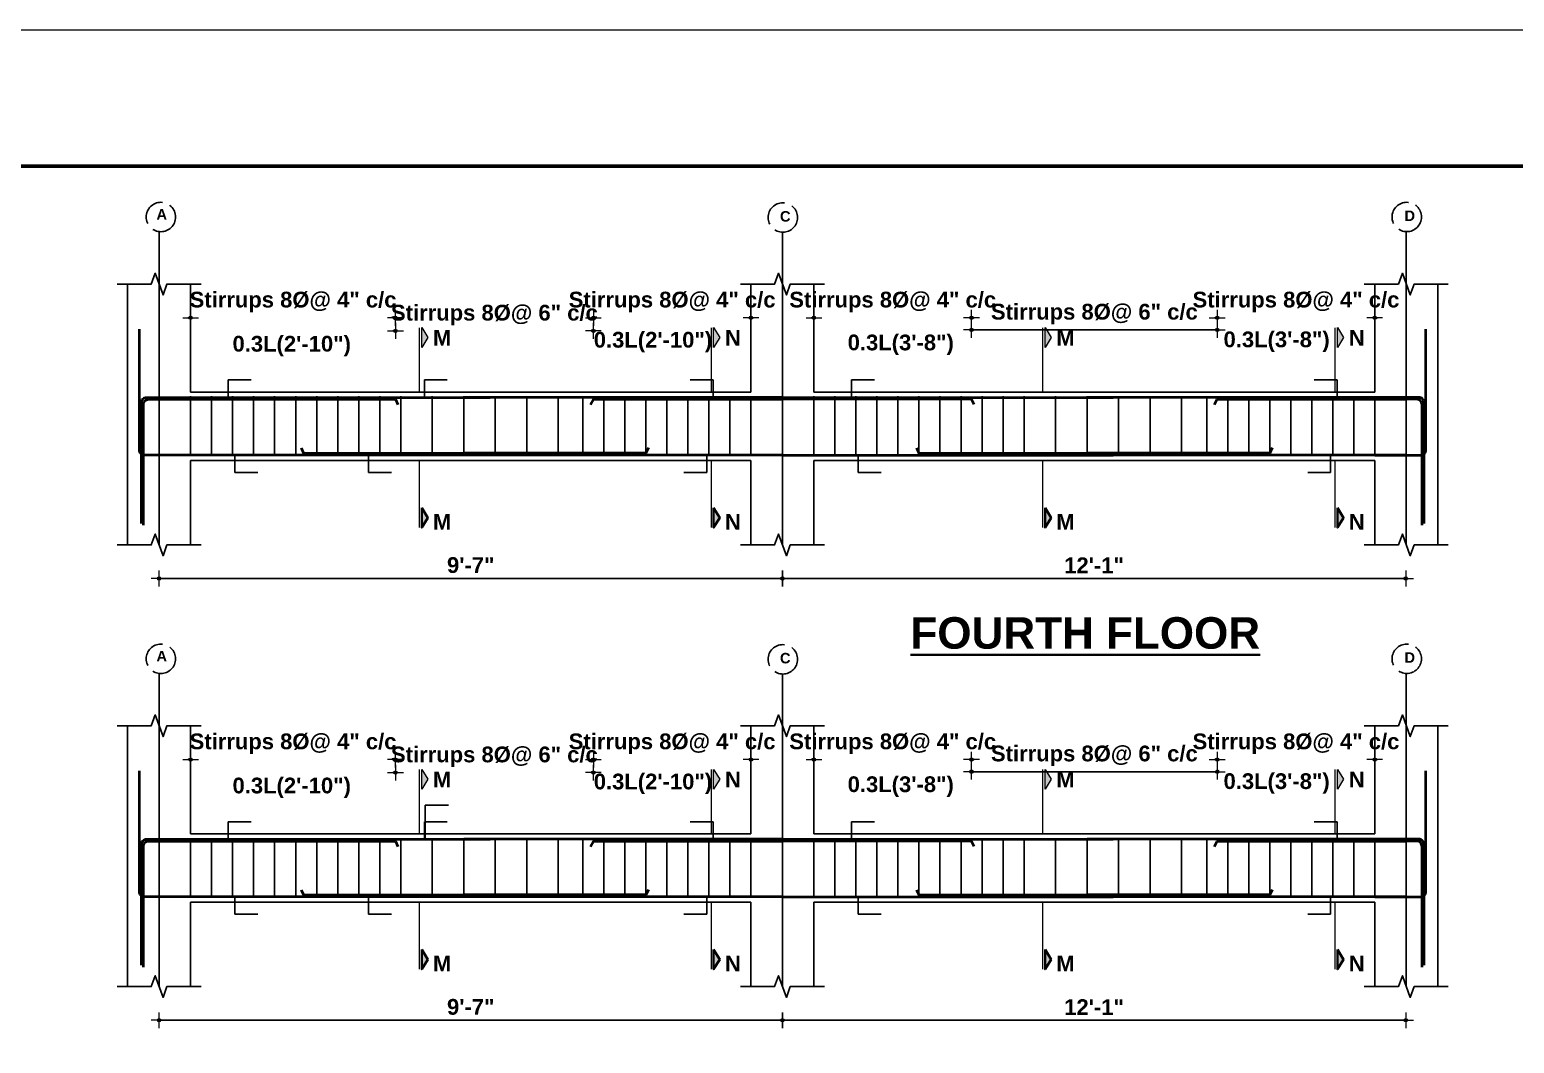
# Model space of a CAD drawing. Header units: inches. Extents: x -12073856 to 12321241, y -1226296 to 1319224.
# Drawn here: x 125067 to 125632, y 46108 to 46494 of the extents above; entities that cross this region are included whole.
import ezdxf
from ezdxf.enums import TextEntityAlignment as Align

# ---------------------------------------------------------------- set-up
doc = ezdxf.new("R2010")
doc.units = ezdxf.units.IN
doc.header["$MEASUREMENT"] = 0
doc.header["$PDMODE"] = 35
doc.linetypes.add('ACAD_ISO02W100', pattern=[15, 12, -3])
for name, color, linetype, lineweight in [('BAR', 5, 'Continuous', 40), ('BORDER', 7, 'Continuous', 60), ('Dimension', 130, 'Continuous', 9), ('Hatch', 9, 'Continuous', 9), ('HATCH1', 4, 'ACAD_ISO02W100', 13), ('TEXT', 255, 'Continuous', 35), ('Window', 3, 'Continuous', 0)]:
    doc.layers.add(name, color=color, linetype=linetype, lineweight=lineweight)
doc.layers.add('STIRRUP', color=10, linetype='Continuous')
doc.styles.add('1.8 str', font='times.ttf', dxfattribs={"width": 0.8, "height": 6})
doc.styles.add('STYLE1', font='arialbd.ttf')
doc.dimstyles.new('1.4', dxfattribs={"dimscale": 0, "dimtxt": 6, "dimasz": 0.5, "dimexe": 2, "dimexo": 9, "dimgap": 2, "dimtad": 1, "dimdec": 0, "dimlfac": 0.5, "dimzin": 3, "dimdsep": 46, "dimlunit": 4, "dimtxsty": '1.8 str', "dimblk": 'DIM', "dimcen": 3, "dimdle": 3, "dimse1": 1, "dimse2": 1, "dimclrd": 256, "dimclre": 256, "dimclrt": 7, "dimadec": 1, "dimazin": 2, "dimtfac": 1, "dimtdec": 0, "dimtix": 1, "dimtofl": 0, "dimtmove": 2, "dimatfit": 3, "dimldrblk": 'ARROW', "dimfxl": 2, "dimfrac": 2, "dimtolj": 2, "dimtzin": 0, "dimarcsym": 0})

# ---------------------------------------------------------------- blocks, each defined once
blk = doc.blocks.new('DIM')
at = {"layer": 'Dimension'}
h = blk.add_hatch(color=256, dxfattribs=at)
h.paths.add_polyline_path([(0, 1.3), (0, 0), (1.3, 0, 0.414214)])
h.paths.add_polyline_path([(1.3, 0), (0, 0), (0, -1.3, 0.414214)])
h.paths.add_polyline_path([(0, 0), (-1.3, 0, 0.414214), (0, -1.3)])
h.paths.add_polyline_path([(0, 1.3, 0.414214), (-1.3, 0), (0, 0)])
for p, q in [((-6, 0), (6, 0)), ((0, 6), (0, -6))]:
    blk.add_line(p, q, dxfattribs=at)
blk.add_circle((0, 0), 1.28, dxfattribs=at)
blk = doc.blocks.new('*D980')
at = {"layer": 'Defpoints', "color": 0, "ltscale": 10, "transparency": 16777216}
for p in [(125206.01, 46215.7), (125128.01, 46203.72), (125206.01, 46199.16)]:
    blk.add_point(p, dxfattribs=at)
at = {"layer": 'Dimension', "lineweight": -2, "ltscale": 10, "transparency": 16777216}
for p, q in [((125127.51, 46215.7), (125127.01, 46215.7)), ((125206.51, 46215.7), (125207.01, 46215.7))]:
    blk.add_line(p, q, dxfattribs=at)
at = {"layer": 'Dimension', "lineweight": -2, "ltscale": 10, "transparency": 16777216, "xscale": 0.5, "yscale": 0.5, "zscale": 0.5}
blk.add_blockref('DIM', (125128.01, 46215.7), dxfattribs=at)
at = {"layer": 'Dimension', "lineweight": -2, "ltscale": 10, "transparency": 16777216, "xscale": 0.5, "yscale": 0.5, "zscale": 0.5, "rotation": 180}
blk.add_blockref('DIM', (125206.01, 46215.7), dxfattribs=at)
at = {"layer": 'Dimension', "color": 7, "ltscale": 10, "transparency": 16777216, "insert": (125167.01, 46221.73), "char_height": 6, "attachment_point": 5, "style": 'STYLE1'}
blk.add_mtext('\\A2;Stirrups 8%%C@ 4" c/c', dxfattribs=at)
blk = doc.blocks.new('ARROW')
at = {"layer": 'Hatch'}
h = blk.add_hatch(color=256, dxfattribs=at)
h.dxf.hatch_style = 1
h.paths.add_polyline_path([(12191115.8, -1270860.1), (12191485.4, -1270660.1), (12191115.8, -1270660.1)])
for p, q in [((12191115.8, -1270860.1), (12191115.8, -1270060.1)), ((12191015.8, -1270160.1), (12196382.9, -1270160.1)), ((12191485.4, -1270660.1), (12190746.1, -1270660.1)), ((12190746.1, -1270660.1), (12191115.8, -1270860.1)), ((12191485.4, -1270660.1), (12191115.8, -1270860.1))]:
    blk.add_line(p, q, dxfattribs=at)
blk = doc.blocks.new('*D981')
at = {"layer": 'Defpoints', "color": 0, "ltscale": 10, "transparency": 16777216}
for p in [(125281.36, 46210.72), (125206.01, 46194.18), (125281.36, 46179.66)]:
    blk.add_point(p, dxfattribs=at)
at = {"layer": 'Dimension', "lineweight": -2, "ltscale": 10, "transparency": 16777216}
for p, q in [((125205.51, 46210.72), (125205.01, 46210.72)), ((125281.86, 46210.72), (125282.36, 46210.72))]:
    blk.add_line(p, q, dxfattribs=at)
at = {"layer": 'Dimension', "lineweight": -2, "ltscale": 10, "transparency": 16777216, "xscale": 0.5, "yscale": 0.5, "zscale": 0.5}
blk.add_blockref('DIM', (125206.01, 46210.72), dxfattribs=at)
at = {"layer": 'Dimension', "lineweight": -2, "ltscale": 10, "transparency": 16777216, "xscale": 0.5, "yscale": 0.5, "zscale": 0.5, "rotation": 180}
blk.add_blockref('DIM', (125281.36, 46210.72), dxfattribs=at)
at = {"layer": 'Dimension', "color": 7, "ltscale": 10, "transparency": 16777216, "insert": (125243.68, 46216.75), "char_height": 6, "attachment_point": 5, "style": 'STYLE1'}
blk.add_mtext('\\A2;Stirrups 8%%C@ 6" c/c', dxfattribs=at)
blk = doc.blocks.new('*D982')
at = {"layer": 'Defpoints', "color": 0, "ltscale": 10, "transparency": 16777216}
for p in [(125341.36, 46215.7), (125341.36, 46202.16), (125281.36, 46184.64)]:
    blk.add_point(p, dxfattribs=at)
at = {"layer": 'Dimension', "lineweight": -2, "ltscale": 10, "transparency": 16777216}
for p, q in [((125280.86, 46215.7), (125280.36, 46215.7)), ((125341.86, 46215.7), (125342.36, 46215.7))]:
    blk.add_line(p, q, dxfattribs=at)
at = {"layer": 'Dimension', "lineweight": -2, "ltscale": 10, "transparency": 16777216, "xscale": 0.5, "yscale": 0.5, "zscale": 0.5}
blk.add_blockref('DIM', (125281.36, 46215.7), dxfattribs=at)
at = {"layer": 'Dimension', "lineweight": -2, "ltscale": 10, "transparency": 16777216, "xscale": 0.5, "yscale": 0.5, "zscale": 0.5, "rotation": 180}
blk.add_blockref('DIM', (125341.36, 46215.7), dxfattribs=at)
at = {"layer": 'Dimension', "color": 7, "ltscale": 10, "transparency": 16777216, "insert": (125311.36, 46221.73), "char_height": 6, "attachment_point": 5, "style": 'STYLE1'}
blk.add_mtext('\\A2;Stirrups 8%%C@ 4" c/c', dxfattribs=at)
blk = doc.blocks.new('*D983')
at = {"layer": 'Defpoints', "color": 0, "ltscale": 10, "transparency": 16777216}
for p in [(125365.36, 46215.7), (125365.36, 46202.16), (125425.36, 46184.64)]:
    blk.add_point(p, dxfattribs=at)
at = {"layer": 'Dimension', "lineweight": -2, "ltscale": 10, "transparency": 16777216}
for p, q in [((125364.86, 46215.7), (125364.36, 46215.7)), ((125425.86, 46215.7), (125426.36, 46215.7))]:
    blk.add_line(p, q, dxfattribs=at)
at = {"layer": 'Dimension', "lineweight": -2, "ltscale": 10, "transparency": 16777216, "xscale": 0.5, "yscale": 0.5, "zscale": 0.5}
blk.add_blockref('DIM', (125365.36, 46215.7), dxfattribs=at)
at = {"layer": 'Dimension', "lineweight": -2, "ltscale": 10, "transparency": 16777216, "xscale": 0.5, "yscale": 0.5, "zscale": 0.5, "rotation": 180}
blk.add_blockref('DIM', (125425.36, 46215.7), dxfattribs=at)
at = {"layer": 'Dimension', "color": 7, "ltscale": 10, "transparency": 16777216, "insert": (125395.36, 46221.73), "char_height": 6, "attachment_point": 5, "style": 'STYLE1'}
blk.add_mtext('\\A2;Stirrups 8%%C@ 4" c/c', dxfattribs=at)
blk = doc.blocks.new('*D984')
at = {"layer": 'Defpoints', "color": 0, "ltscale": 10, "transparency": 16777216}
for p in [(125578.92, 46215.7), (125578.92, 46202.16), (125518.92, 46184.64)]:
    blk.add_point(p, dxfattribs=at)
at = {"layer": 'Dimension', "lineweight": -2, "ltscale": 10, "transparency": 16777216}
for p, q in [((125518.42, 46215.7), (125517.92, 46215.7)), ((125579.42, 46215.7), (125579.92, 46215.7))]:
    blk.add_line(p, q, dxfattribs=at)
at = {"layer": 'Dimension', "lineweight": -2, "ltscale": 10, "transparency": 16777216, "xscale": 0.5, "yscale": 0.5, "zscale": 0.5}
blk.add_blockref('DIM', (125518.92, 46215.7), dxfattribs=at)
at = {"layer": 'Dimension', "lineweight": -2, "ltscale": 10, "transparency": 16777216, "xscale": 0.5, "yscale": 0.5, "zscale": 0.5, "rotation": 180}
blk.add_blockref('DIM', (125578.92, 46215.7), dxfattribs=at)
at = {"layer": 'Dimension', "color": 7, "ltscale": 10, "transparency": 16777216, "insert": (125548.92, 46221.73), "char_height": 6, "attachment_point": 5, "style": 'STYLE1'}
blk.add_mtext('\\A2;Stirrups 8%%C@ 4" c/c', dxfattribs=at)
blk = doc.blocks.new('*D985')
at = {"layer": 'Defpoints', "color": 0, "ltscale": 10, "transparency": 16777216}
for p in [(125518.92, 46211.09), (125425.36, 46179.66), (125518.92, 46179.66)]:
    blk.add_point(p, dxfattribs=at)
at = {"layer": 'Dimension', "lineweight": -2, "ltscale": 10, "transparency": 16777216}
blk.add_line((125425.86, 46211.09), (125518.42, 46211.09), dxfattribs=at)
at = {"layer": 'Dimension', "lineweight": -2, "ltscale": 10, "transparency": 16777216, "xscale": 0.5, "yscale": 0.5, "zscale": 0.5, "rotation": 180}
blk.add_blockref('DIM', (125425.36, 46211.09), dxfattribs=at)
at = {"layer": 'Dimension', "lineweight": -2, "ltscale": 10, "transparency": 16777216, "xscale": 0.5, "yscale": 0.5, "zscale": 0.5}
blk.add_blockref('DIM', (125518.92, 46211.09), dxfattribs=at)
at = {"layer": 'Dimension', "color": 7, "ltscale": 10, "transparency": 16777216, "insert": (125472.14, 46217.12), "char_height": 6, "attachment_point": 5, "style": 'STYLE1'}
blk.add_mtext('\\A2;Stirrups 8%%C@ 6" c/c', dxfattribs=at)
blk = doc.blocks.new('*D986')
at = {"layer": 'Defpoints', "color": 0, "ltscale": 10, "transparency": 16777216}
for p in [(125353.36, 46129.2), (125590.71, 46129.2), (125590.71, 46116.39)]:
    blk.add_point(p, dxfattribs=at)
at = {"layer": 'Dimension', "lineweight": -2, "ltscale": 10, "transparency": 16777216}
blk.add_line((125353.86, 46116.39), (125590.21, 46116.39), dxfattribs=at)
at = {"layer": 'Dimension', "lineweight": -2, "ltscale": 10, "transparency": 16777216, "xscale": 0.5, "yscale": 0.5, "zscale": 0.5, "rotation": 180}
blk.add_blockref('DIM', (125353.36, 46116.39), dxfattribs=at)
at = {"layer": 'Dimension', "lineweight": -2, "ltscale": 10, "transparency": 16777216, "xscale": 0.5, "yscale": 0.5, "zscale": 0.5}
blk.add_blockref('DIM', (125590.71, 46116.39), dxfattribs=at)
at = {"layer": 'Dimension', "color": 7, "ltscale": 10, "transparency": 16777216, "insert": (125472.03, 46121.4), "char_height": 6, "attachment_point": 5, "style": 'STYLE1'}
blk.add_mtext('\\A2;12\'-1"', dxfattribs=at)
blk = doc.blocks.new('*D994')
at = {"layer": 'Defpoints', "color": 0, "ltscale": 10, "transparency": 16777216}
for p in [(125116.01, 46129.2), (125353.36, 46129.2), (125353.36, 46116.39)]:
    blk.add_point(p, dxfattribs=at)
at = {"layer": 'Dimension', "lineweight": -2, "ltscale": 10, "transparency": 16777216}
blk.add_line((125116.51, 46116.39), (125352.86, 46116.39), dxfattribs=at)
at = {"layer": 'Dimension', "lineweight": -2, "ltscale": 10, "transparency": 16777216, "xscale": 0.5, "yscale": 0.5, "zscale": 0.5, "rotation": 180}
blk.add_blockref('DIM', (125116.01, 46116.39), dxfattribs=at)
at = {"layer": 'Dimension', "lineweight": -2, "ltscale": 10, "transparency": 16777216, "xscale": 0.5, "yscale": 0.5, "zscale": 0.5}
blk.add_blockref('DIM', (125353.36, 46116.39), dxfattribs=at)
at = {"layer": 'Dimension', "color": 7, "ltscale": 10, "transparency": 16777216, "insert": (125234.68, 46121.46), "char_height": 6, "attachment_point": 5, "style": 'STYLE1'}
blk.add_mtext('\\A2;9\'-7"', dxfattribs=at)
blk = doc.blocks.new('*D995')
at = {"layer": 'Defpoints', "color": 0, "ltscale": 10, "transparency": 16777216}
for p in [(125353.36, 46129.2), (125590.71, 46129.2), (125590.71, 46116.39)]:
    blk.add_point(p, dxfattribs=at)
at = {"layer": 'Dimension', "lineweight": -2, "ltscale": 10, "transparency": 16777216}
blk.add_line((125353.86, 46116.39), (125590.21, 46116.39), dxfattribs=at)
at = {"layer": 'Dimension', "lineweight": -2, "ltscale": 10, "transparency": 16777216, "xscale": 0.5, "yscale": 0.5, "zscale": 0.5, "rotation": 180}
blk.add_blockref('DIM', (125353.36, 46116.39), dxfattribs=at)
at = {"layer": 'Dimension', "lineweight": -2, "ltscale": 10, "transparency": 16777216, "xscale": 0.5, "yscale": 0.5, "zscale": 0.5}
blk.add_blockref('DIM', (125590.71, 46116.39), dxfattribs=at)
at = {"layer": 'Dimension', "color": 7, "ltscale": 10, "transparency": 16777216, "insert": (125472.03, 46121.4), "char_height": 6, "attachment_point": 5, "style": 'STYLE1'}
blk.add_mtext('\\A2;12\'-1"', dxfattribs=at)
blk = doc.blocks.new('*D1005')
at = {"layer": 'Defpoints', "color": 0, "ltscale": 10, "transparency": 16777216}
for p in [(125206.01, 46383.99), (125128.01, 46372.02), (125206.01, 46367.45)]:
    blk.add_point(p, dxfattribs=at)
at = {"layer": 'Dimension', "lineweight": -2, "ltscale": 10, "transparency": 16777216}
for p, q in [((125127.51, 46383.99), (125127.01, 46383.99)), ((125206.51, 46383.99), (125207.01, 46383.99))]:
    blk.add_line(p, q, dxfattribs=at)
at = {"layer": 'Dimension', "lineweight": -2, "ltscale": 10, "transparency": 16777216, "xscale": 0.5, "yscale": 0.5, "zscale": 0.5}
blk.add_blockref('DIM', (125128.01, 46383.99), dxfattribs=at)
at = {"layer": 'Dimension', "lineweight": -2, "ltscale": 10, "transparency": 16777216, "xscale": 0.5, "yscale": 0.5, "zscale": 0.5, "rotation": 180}
blk.add_blockref('DIM', (125206.01, 46383.99), dxfattribs=at)
at = {"layer": 'Dimension', "color": 7, "ltscale": 10, "transparency": 16777216, "insert": (125167.01, 46390.02), "char_height": 6, "attachment_point": 5, "style": 'STYLE1'}
blk.add_mtext('\\A2;Stirrups 8%%C@ 4" c/c', dxfattribs=at)
blk = doc.blocks.new('*D1006')
at = {"layer": 'Defpoints', "color": 0, "ltscale": 10, "transparency": 16777216}
for p in [(125281.36, 46379.01), (125206.01, 46362.47), (125281.36, 46347.96)]:
    blk.add_point(p, dxfattribs=at)
at = {"layer": 'Dimension', "lineweight": -2, "ltscale": 10, "transparency": 16777216}
for p, q in [((125205.51, 46379.01), (125205.01, 46379.01)), ((125281.86, 46379.01), (125282.36, 46379.01))]:
    blk.add_line(p, q, dxfattribs=at)
at = {"layer": 'Dimension', "lineweight": -2, "ltscale": 10, "transparency": 16777216, "xscale": 0.5, "yscale": 0.5, "zscale": 0.5}
blk.add_blockref('DIM', (125206.01, 46379.01), dxfattribs=at)
at = {"layer": 'Dimension', "lineweight": -2, "ltscale": 10, "transparency": 16777216, "xscale": 0.5, "yscale": 0.5, "zscale": 0.5, "rotation": 180}
blk.add_blockref('DIM', (125281.36, 46379.01), dxfattribs=at)
at = {"layer": 'Dimension', "color": 7, "ltscale": 10, "transparency": 16777216, "insert": (125243.68, 46385.04), "char_height": 6, "attachment_point": 5, "style": 'STYLE1'}
blk.add_mtext('\\A2;Stirrups 8%%C@ 6" c/c', dxfattribs=at)
blk = doc.blocks.new('*D1007')
at = {"layer": 'Defpoints', "color": 0, "ltscale": 10, "transparency": 16777216}
for p in [(125341.36, 46383.99), (125341.36, 46370.45), (125281.36, 46352.94)]:
    blk.add_point(p, dxfattribs=at)
at = {"layer": 'Dimension', "lineweight": -2, "ltscale": 10, "transparency": 16777216}
for p, q in [((125280.86, 46383.99), (125280.36, 46383.99)), ((125341.86, 46383.99), (125342.36, 46383.99))]:
    blk.add_line(p, q, dxfattribs=at)
at = {"layer": 'Dimension', "lineweight": -2, "ltscale": 10, "transparency": 16777216, "xscale": 0.5, "yscale": 0.5, "zscale": 0.5}
blk.add_blockref('DIM', (125281.36, 46383.99), dxfattribs=at)
at = {"layer": 'Dimension', "lineweight": -2, "ltscale": 10, "transparency": 16777216, "xscale": 0.5, "yscale": 0.5, "zscale": 0.5, "rotation": 180}
blk.add_blockref('DIM', (125341.36, 46383.99), dxfattribs=at)
at = {"layer": 'Dimension', "color": 7, "ltscale": 10, "transparency": 16777216, "insert": (125311.36, 46390.02), "char_height": 6, "attachment_point": 5, "style": 'STYLE1'}
blk.add_mtext('\\A2;Stirrups 8%%C@ 4" c/c', dxfattribs=at)
blk = doc.blocks.new('*D1008')
at = {"layer": 'Defpoints', "color": 0, "ltscale": 10, "transparency": 16777216}
for p in [(125365.36, 46383.99), (125365.36, 46370.45), (125425.36, 46352.94)]:
    blk.add_point(p, dxfattribs=at)
at = {"layer": 'Dimension', "lineweight": -2, "ltscale": 10, "transparency": 16777216}
for p, q in [((125364.86, 46383.99), (125364.36, 46383.99)), ((125425.86, 46383.99), (125426.36, 46383.99))]:
    blk.add_line(p, q, dxfattribs=at)
at = {"layer": 'Dimension', "lineweight": -2, "ltscale": 10, "transparency": 16777216, "xscale": 0.5, "yscale": 0.5, "zscale": 0.5}
blk.add_blockref('DIM', (125365.36, 46383.99), dxfattribs=at)
at = {"layer": 'Dimension', "lineweight": -2, "ltscale": 10, "transparency": 16777216, "xscale": 0.5, "yscale": 0.5, "zscale": 0.5, "rotation": 180}
blk.add_blockref('DIM', (125425.36, 46383.99), dxfattribs=at)
at = {"layer": 'Dimension', "color": 7, "ltscale": 10, "transparency": 16777216, "insert": (125395.36, 46390.02), "char_height": 6, "attachment_point": 5, "style": 'STYLE1'}
blk.add_mtext('\\A2;Stirrups 8%%C@ 4" c/c', dxfattribs=at)
blk = doc.blocks.new('*D1009')
at = {"layer": 'Defpoints', "color": 0, "ltscale": 10, "transparency": 16777216}
for p in [(125578.92, 46383.99), (125578.92, 46370.45), (125518.92, 46352.94)]:
    blk.add_point(p, dxfattribs=at)
at = {"layer": 'Dimension', "lineweight": -2, "ltscale": 10, "transparency": 16777216}
for p, q in [((125518.42, 46383.99), (125517.92, 46383.99)), ((125579.42, 46383.99), (125579.92, 46383.99))]:
    blk.add_line(p, q, dxfattribs=at)
at = {"layer": 'Dimension', "lineweight": -2, "ltscale": 10, "transparency": 16777216, "xscale": 0.5, "yscale": 0.5, "zscale": 0.5}
blk.add_blockref('DIM', (125518.92, 46383.99), dxfattribs=at)
at = {"layer": 'Dimension', "lineweight": -2, "ltscale": 10, "transparency": 16777216, "xscale": 0.5, "yscale": 0.5, "zscale": 0.5, "rotation": 180}
blk.add_blockref('DIM', (125578.92, 46383.99), dxfattribs=at)
at = {"layer": 'Dimension', "color": 7, "ltscale": 10, "transparency": 16777216, "insert": (125548.92, 46390.02), "char_height": 6, "attachment_point": 5, "style": 'STYLE1'}
blk.add_mtext('\\A2;Stirrups 8%%C@ 4" c/c', dxfattribs=at)
blk = doc.blocks.new('*D1010')
at = {"layer": 'Defpoints', "color": 0, "ltscale": 10, "transparency": 16777216}
for p in [(125518.92, 46379.38), (125425.36, 46347.96), (125518.92, 46347.96)]:
    blk.add_point(p, dxfattribs=at)
at = {"layer": 'Dimension', "lineweight": -2, "ltscale": 10, "transparency": 16777216}
blk.add_line((125425.86, 46379.38), (125518.42, 46379.38), dxfattribs=at)
at = {"layer": 'Dimension', "lineweight": -2, "ltscale": 10, "transparency": 16777216, "xscale": 0.5, "yscale": 0.5, "zscale": 0.5, "rotation": 180}
blk.add_blockref('DIM', (125425.36, 46379.38), dxfattribs=at)
at = {"layer": 'Dimension', "lineweight": -2, "ltscale": 10, "transparency": 16777216, "xscale": 0.5, "yscale": 0.5, "zscale": 0.5}
blk.add_blockref('DIM', (125518.92, 46379.38), dxfattribs=at)
at = {"layer": 'Dimension', "color": 7, "ltscale": 10, "transparency": 16777216, "insert": (125472.14, 46385.41), "char_height": 6, "attachment_point": 5, "style": 'STYLE1'}
blk.add_mtext('\\A2;Stirrups 8%%C@ 6" c/c', dxfattribs=at)
blk = doc.blocks.new('*D1011')
at = {"layer": 'Defpoints', "color": 0, "ltscale": 10, "transparency": 16777216}
for p in [(125353.36, 46297.5), (125590.71, 46297.5), (125590.71, 46284.68)]:
    blk.add_point(p, dxfattribs=at)
at = {"layer": 'Dimension', "lineweight": -2, "ltscale": 10, "transparency": 16777216}
blk.add_line((125353.86, 46284.68), (125590.21, 46284.68), dxfattribs=at)
at = {"layer": 'Dimension', "lineweight": -2, "ltscale": 10, "transparency": 16777216, "xscale": 0.5, "yscale": 0.5, "zscale": 0.5, "rotation": 180}
blk.add_blockref('DIM', (125353.36, 46284.68), dxfattribs=at)
at = {"layer": 'Dimension', "lineweight": -2, "ltscale": 10, "transparency": 16777216, "xscale": 0.5, "yscale": 0.5, "zscale": 0.5}
blk.add_blockref('DIM', (125590.71, 46284.68), dxfattribs=at)
at = {"layer": 'Dimension', "color": 7, "ltscale": 10, "transparency": 16777216, "insert": (125472.03, 46289.7), "char_height": 6, "attachment_point": 5, "style": 'STYLE1'}
blk.add_mtext('\\A2;12\'-1"', dxfattribs=at)
blk = doc.blocks.new('*D1019')
at = {"layer": 'Defpoints', "color": 0, "ltscale": 10, "transparency": 16777216}
for p in [(125116.01, 46297.5), (125353.36, 46297.5), (125353.36, 46284.68)]:
    blk.add_point(p, dxfattribs=at)
at = {"layer": 'Dimension', "lineweight": -2, "ltscale": 10, "transparency": 16777216}
blk.add_line((125116.51, 46284.68), (125352.86, 46284.68), dxfattribs=at)
at = {"layer": 'Dimension', "lineweight": -2, "ltscale": 10, "transparency": 16777216, "xscale": 0.5, "yscale": 0.5, "zscale": 0.5, "rotation": 180}
blk.add_blockref('DIM', (125116.01, 46284.68), dxfattribs=at)
at = {"layer": 'Dimension', "lineweight": -2, "ltscale": 10, "transparency": 16777216, "xscale": 0.5, "yscale": 0.5, "zscale": 0.5}
blk.add_blockref('DIM', (125353.36, 46284.68), dxfattribs=at)
at = {"layer": 'Dimension', "color": 7, "ltscale": 10, "transparency": 16777216, "insert": (125234.68, 46289.75), "char_height": 6, "attachment_point": 5, "style": 'STYLE1'}
blk.add_mtext('\\A2;9\'-7"', dxfattribs=at)
blk = doc.blocks.new('*D1020')
at = {"layer": 'Defpoints', "color": 0, "ltscale": 10, "transparency": 16777216}
for p in [(125353.36, 46297.5), (125590.71, 46297.5), (125590.71, 46284.68)]:
    blk.add_point(p, dxfattribs=at)
at = {"layer": 'Dimension', "lineweight": -2, "ltscale": 10, "transparency": 16777216}
blk.add_line((125353.86, 46284.68), (125590.21, 46284.68), dxfattribs=at)
at = {"layer": 'Dimension', "lineweight": -2, "ltscale": 10, "transparency": 16777216, "xscale": 0.5, "yscale": 0.5, "zscale": 0.5, "rotation": 180}
blk.add_blockref('DIM', (125353.36, 46284.68), dxfattribs=at)
at = {"layer": 'Dimension', "lineweight": -2, "ltscale": 10, "transparency": 16777216, "xscale": 0.5, "yscale": 0.5, "zscale": 0.5}
blk.add_blockref('DIM', (125590.71, 46284.68), dxfattribs=at)
at = {"layer": 'Dimension', "color": 7, "ltscale": 10, "transparency": 16777216, "insert": (125472.03, 46289.7), "char_height": 6, "attachment_point": 5, "style": 'STYLE1'}
blk.add_mtext('\\A2;12\'-1"', dxfattribs=at)

msp = doc.modelspace()

# ---------------------------------------------------------------- hatches: boundary and pattern name
at = {"layer": 'TEXT', "ltscale": 10}
for points in [[(125215.99, 46380.23), (125215.99, 46372.73), (125218.3, 46376.48)], [(125327.16, 46380.23), (125327.16, 46372.73), (125329.47, 46376.48)], [(125453.35, 46380.23), (125453.35, 46372.73), (125455.66, 46376.48)], [(125564.72, 46380.23), (125564.72, 46372.73), (125567.03, 46376.48)], [(125215.99, 46304.09), (125215.99, 46311.6), (125218.3, 46307.85)], [(125327.16, 46304.09), (125327.16, 46311.6), (125329.47, 46307.85)], [(125453.35, 46304.09), (125453.35, 46311.6), (125455.66, 46307.85)], [(125564.72, 46304.09), (125564.72, 46311.6), (125567.03, 46307.85)], [(125215.99, 46211.94), (125215.99, 46204.44), (125218.3, 46208.19)], [(125327.16, 46211.94), (125327.16, 46204.44), (125329.47, 46208.19)], [(125453.35, 46211.94), (125453.35, 46204.44), (125455.66, 46208.19)], [(125564.72, 46211.94), (125564.72, 46204.44), (125567.03, 46208.19)], [(125215.99, 46135.8), (125215.99, 46143.3), (125218.3, 46139.55)], [(125327.16, 46135.8), (125327.16, 46143.3), (125329.47, 46139.55)], [(125453.35, 46135.8), (125453.35, 46143.3), (125455.66, 46139.55)], [(125564.72, 46135.8), (125564.72, 46143.3), (125567.03, 46139.55)]]:
    msp.add_hatch(color=256, dxfattribs=at).paths.add_polyline_path(points)

# ---------------------------------------------------------------- linework, layer by layer
for p, q in [((125116.01, 46396.85), (125116.01, 46416.8)), ((125353.36, 46396.85), (125353.36, 46416.8)), ((125590.92, 46396.85), (125590.92, 46416.8)), ((125116.01, 46396.85), (125116.01, 46297.5)), ((125353.36, 46396.85), (125353.36, 46297.5)), ((125590.92, 46396.85), (125590.92, 46297.5)), ((125116.01, 46297.5), (125116.01, 46317.45)), ((125353.36, 46297.5), (125353.36, 46317.45)), ((125590.92, 46297.5), (125590.92, 46317.45)), ((125116.01, 46228.56), (125116.01, 46248.51)), ((125353.36, 46228.56), (125353.36, 46248.51)), ((125590.92, 46228.56), (125590.92, 46248.51)), ((125116.01, 46228.56), (125116.01, 46129.2)), ((125353.36, 46228.56), (125353.36, 46129.2)), ((125590.92, 46228.56), (125590.92, 46129.2)), ((125116.01, 46129.2), (125116.01, 46149.15)), ((125353.36, 46129.2), (125353.36, 46149.15)), ((125590.92, 46129.2), (125590.92, 46149.15))]:
    msp.add_line(p, q)
at = {"ltscale": 10}
for p, q in [((125104.01, 46329.69), (125104.01, 46396.85)), ((125128.01, 46355.69), (125128.01, 46396.85)), ((125341.36, 46355.69), (125341.36, 46396.85)), ((125365.36, 46355.69), (125365.36, 46396.85)), ((125578.92, 46355.69), (125578.92, 46396.85)), ((125602.92, 46352.94), (125602.92, 46396.85)), ((125128.01, 46355.69), (125242.01, 46355.69)), ((125217.04, 46355.69), (125341.36, 46355.69)), ((125479.36, 46355.69), (125365.36, 46355.69)), ((125452.49, 46355.69), (125578.92, 46355.69)), ((125602.92, 46297.5), (125602.92, 46352.94)), ((125104.01, 46297.5), (125104.01, 46329.69)), ((125128.01, 46297.5), (125128.01, 46329.69)), ((125128.01, 46329.69), (125242.01, 46329.69)), ((125215.14, 46329.69), (125341.36, 46329.69)), ((125341.36, 46297.5), (125341.36, 46329.69)), ((125479.36, 46329.69), (125365.36, 46329.69)), ((125365.36, 46297.5), (125365.36, 46329.69)), ((125452.49, 46329.69), (125578.92, 46329.69)), ((125578.92, 46297.5), (125578.92, 46329.69)), ((125104.01, 46161.39), (125104.01, 46228.56)), ((125128.01, 46187.39), (125128.01, 46228.56)), ((125341.36, 46187.39), (125341.36, 46228.56)), ((125365.36, 46187.39), (125365.36, 46228.56)), ((125578.92, 46187.39), (125578.92, 46228.56)), ((125602.92, 46184.64), (125602.92, 46228.56)), ((125128.01, 46187.39), (125242.01, 46187.39)), ((125217.34, 46187.39), (125341.36, 46187.39)), ((125479.36, 46187.39), (125365.36, 46187.39)), ((125452.49, 46187.39), (125578.92, 46187.39)), ((125602.92, 46129.2), (125602.92, 46184.64)), ((125104.01, 46129.2), (125104.01, 46161.39)), ((125128.01, 46129.2), (125128.01, 46161.39)), ((125128.01, 46161.39), (125242.01, 46161.39)), ((125215.14, 46161.39), (125341.36, 46161.39)), ((125341.36, 46129.2), (125341.36, 46161.39)), ((125479.36, 46161.39), (125365.36, 46161.39)), ((125365.36, 46129.2), (125365.36, 46161.39)), ((125452.49, 46161.39), (125578.92, 46161.39)), ((125578.92, 46129.2), (125578.92, 46161.39))]:
    msp.add_line(p, q, dxfattribs=at)
at = {"linetype": 'Continuous', "ltscale": 10}
for points in [[(125132.01, 46396.85), (125119.01, 46396.85), (125117.51, 46392.73), (125114.51, 46400.97), (125113.01, 46396.85), (125100.01, 46396.85)], [(125369.36, 46396.85), (125356.36, 46396.85), (125354.86, 46392.73), (125351.86, 46400.97), (125350.36, 46396.85), (125337.36, 46396.85)], [(125606.92, 46396.85), (125593.92, 46396.85), (125592.42, 46392.73), (125589.42, 46400.97), (125587.92, 46396.85), (125574.92, 46396.85)], [(125132.01, 46297.5), (125119.01, 46297.5), (125117.51, 46293.37), (125114.51, 46301.62), (125113.01, 46297.5), (125100.01, 46297.5)], [(125369.36, 46297.5), (125356.36, 46297.5), (125354.86, 46293.37), (125351.86, 46301.62), (125350.36, 46297.5), (125337.36, 46297.5)], [(125606.92, 46297.5), (125593.92, 46297.5), (125592.42, 46293.37), (125589.42, 46301.62), (125587.92, 46297.5), (125574.92, 46297.5)], [(125132.01, 46228.56), (125119.01, 46228.56), (125117.51, 46224.44), (125114.51, 46232.68), (125113.01, 46228.56), (125100.01, 46228.56)], [(125369.36, 46228.56), (125356.36, 46228.56), (125354.86, 46224.44), (125351.86, 46232.68), (125350.36, 46228.56), (125337.36, 46228.56)], [(125606.92, 46228.56), (125593.92, 46228.56), (125592.42, 46224.44), (125589.42, 46232.68), (125587.92, 46228.56), (125574.92, 46228.56)], [(125132.01, 46129.2), (125119.01, 46129.2), (125117.51, 46125.08), (125114.51, 46133.32), (125113.01, 46129.2), (125100.01, 46129.2)], [(125369.36, 46129.2), (125356.36, 46129.2), (125354.86, 46125.08), (125351.86, 46133.32), (125350.36, 46129.2), (125337.36, 46129.2)], [(125606.92, 46129.2), (125593.92, 46129.2), (125592.42, 46125.08), (125589.42, 46133.32), (125587.92, 46129.2), (125574.92, 46129.2)]]:
    msp.add_lwpolyline(points, dxfattribs=at)
at = {"layer": 'BAR', "ltscale": 10}
for p, q in [((125353.36, 46353.69), (125232.01, 46353.69)), ((125353.36, 46353.69), (125479.36, 46353.69)), ((125590.92, 46353.69), (125469.36, 46353.69)), ((125353.36, 46331.69), (125232.01, 46331.69)), ((125353.36, 46331.69), (125479.36, 46331.69)), ((125590.92, 46331.69), (125469.36, 46331.69)), ((125353.36, 46185.39), (125232.01, 46185.39)), ((125353.36, 46185.39), (125479.36, 46185.39)), ((125590.92, 46185.39), (125469.36, 46185.39)), ((125353.36, 46163.39), (125232.01, 46163.39)), ((125353.36, 46163.39), (125479.36, 46163.39)), ((125590.92, 46163.39), (125469.36, 46163.39))]:
    msp.add_line(p, q, dxfattribs=at)
for points in [[(125128.01, 46331.69), (125110.52, 46331.69, -0.414214), (125108.51, 46333.7), (125108.51, 46379.69)], [(125578.92, 46331.69), (125596.41, 46331.69, 0.414214), (125598.42, 46333.7), (125598.42, 46379.69)], [(125109.26, 46305.69), (125109.26, 46351.67, -0.414214), (125111.27, 46353.69), (125128.01, 46353.69)], [(125110.01, 46304.94), (125110.01, 46350.92, -0.414214), (125112.02, 46352.94), (125128.01, 46352.94)], [(125597.67, 46305.69), (125597.67, 46351.67, 0.414214), (125595.66, 46353.69), (125578.92, 46353.69)], [(125596.92, 46304.94), (125596.92, 46350.92, 0.414214), (125594.91, 46352.94), (125578.92, 46352.94)], [(125128.01, 46163.39), (125110.52, 46163.39, -0.414214), (125108.51, 46165.41), (125108.51, 46211.39)], [(125578.92, 46163.39), (125596.41, 46163.39, 0.414214), (125598.42, 46165.41), (125598.42, 46211.39)], [(125109.26, 46137.39), (125109.26, 46183.38, -0.414214), (125111.27, 46185.39), (125128.01, 46185.39)], [(125110.01, 46136.64), (125110.01, 46182.63, -0.414214), (125112.02, 46184.64), (125128.01, 46184.64)], [(125597.67, 46137.39), (125597.67, 46183.38, 0.414214), (125595.66, 46185.39), (125578.92, 46185.39)], [(125596.92, 46136.64), (125596.92, 46182.63, 0.414214), (125594.91, 46184.64), (125578.92, 46184.64)]]:
    msp.add_lwpolyline(points, format="xyb", dxfattribs=at)
for points in [[(125116.01, 46353.69), (125242.01, 46353.69)], [(125116.01, 46352.94), (125206.01, 46352.94), (125206.96, 46350.94)], [(125280.31, 46350.94), (125281.36, 46352.94), (125353.36, 46352.94)], [(125426.4, 46350.94), (125425.36, 46352.94), (125353.36, 46352.94)], [(125517.88, 46350.94), (125518.92, 46352.94), (125590.92, 46352.94)], [(125170.05, 46334.44), (125171.01, 46332.44), (125242.01, 46332.44)], [(125302.31, 46334.44), (125301.36, 46332.44), (125232.01, 46332.44)], [(125404.4, 46334.44), (125405.36, 46332.44), (125479.36, 46332.44)], [(125539.88, 46334.44), (125538.92, 46332.44), (125469.36, 46332.44)], [(125242.01, 46331.69), (125116.01, 46331.69)], [(125116.01, 46185.39), (125242.01, 46185.39)], [(125116.01, 46184.64), (125206.01, 46184.64), (125206.96, 46182.64)], [(125280.31, 46182.64), (125281.36, 46184.64), (125353.36, 46184.64)], [(125426.4, 46182.64), (125425.36, 46184.64), (125353.36, 46184.64)], [(125517.88, 46182.64), (125518.92, 46184.64), (125590.92, 46184.64)], [(125170.05, 46166.14), (125171.01, 46164.14), (125242.01, 46164.14)], [(125302.31, 46166.14), (125301.36, 46164.14), (125232.01, 46164.14)], [(125404.4, 46166.14), (125405.36, 46164.14), (125479.36, 46164.14)], [(125539.88, 46166.14), (125538.92, 46164.14), (125469.36, 46164.14)], [(125242.01, 46163.39), (125116.01, 46163.39)]]:
    msp.add_lwpolyline(points, dxfattribs=at)
at = {"layer": 'BORDER'}
msp.add_lwpolyline([(126932.55, 46441.74), (126932.55, 44350.89), (123869.71, 44350.89), (123869.71, 46441.74)], close=True, dxfattribs=at)
at = {"layer": 'Dimension', "ltscale": 10}
for p, q in [((125215.14, 46355.69), (125215.14, 46380.18)), ((125326.3, 46355.69), (125326.3, 46380.18)), ((125452.49, 46355.69), (125452.49, 46380.18)), ((125563.87, 46355.69), (125563.87, 46380.18)), ((125215.14, 46304.14), (125215.14, 46329.69)), ((125326.3, 46304.14), (125326.3, 46329.69)), ((125452.49, 46304.14), (125452.49, 46329.69)), ((125563.87, 46304.14), (125563.87, 46329.69)), ((125215.14, 46187.39), (125215.14, 46211.89)), ((125326.3, 46187.39), (125326.3, 46211.89)), ((125452.49, 46187.39), (125452.49, 46211.89)), ((125563.87, 46187.39), (125563.87, 46211.89)), ((125215.14, 46135.85), (125215.14, 46161.39)), ((125326.3, 46135.85), (125326.3, 46161.39)), ((125452.49, 46135.85), (125452.49, 46161.39)), ((125563.87, 46135.85), (125563.87, 46161.39))]:
    msp.add_line(p, q, dxfattribs=at)
for points in [[(125215.99, 46372.73), (125215.99, 46380.23), (125218.3, 46376.48), (125215.99, 46372.73)], [(125327.16, 46372.73), (125327.16, 46380.23), (125329.47, 46376.48), (125327.16, 46372.73)], [(125453.35, 46372.73), (125453.35, 46380.23), (125455.66, 46376.48), (125453.35, 46372.73)], [(125564.72, 46372.73), (125564.72, 46380.23), (125567.03, 46376.48), (125564.72, 46372.73)], [(125215.99, 46204.44), (125215.99, 46211.94), (125218.3, 46208.19), (125215.99, 46204.44)], [(125327.16, 46204.44), (125327.16, 46211.94), (125329.47, 46208.19), (125327.16, 46204.44)], [(125453.35, 46204.44), (125453.35, 46211.94), (125455.66, 46208.19), (125453.35, 46204.44)], [(125564.72, 46204.44), (125564.72, 46211.94), (125567.03, 46208.19), (125564.72, 46204.44)]]:
    msp.add_lwpolyline(points, dxfattribs=at)
at = {"layer": 'HATCH1', "lineweight": 25}
for centre in [(125116.69, 46422.38), (125353.52, 46422.18), (125591.09, 46422.4), (125116.69, 46254.09), (125353.52, 46253.89), (125591.09, 46254.11)]:
    msp.add_circle(centre, 5.6, dxfattribs=at)
at = {"layer": 'STIRRUP'}
for p, q in [((125128.01, 46354.09), (125128.01, 46331.29)), ((125136.01, 46354.09), (125136.01, 46331.29)), ((125144.01, 46354.09), (125144.01, 46331.29)), ((125152.01, 46354.09), (125152.01, 46331.29)), ((125160.01, 46354.09), (125160.01, 46331.29)), ((125168.01, 46354.09), (125168.01, 46331.29)), ((125176.01, 46354.09), (125176.01, 46331.29)), ((125184.01, 46354.09), (125184.01, 46331.29)), ((125192.01, 46354.09), (125192.01, 46331.29)), ((125200.01, 46354.09), (125200.01, 46331.29)), ((125208.01, 46354.09), (125208.01, 46331.29)), ((125220.01, 46354.09), (125220.01, 46331.29)), ((125232.01, 46354.09), (125232.01, 46331.29)), ((125244.01, 46354.09), (125244.01, 46331.29)), ((125256.01, 46354.09), (125256.01, 46331.29)), ((125268.01, 46354.09), (125268.01, 46331.29)), ((125277.36, 46354.09), (125277.36, 46331.29)), ((125285.36, 46354.09), (125285.36, 46331.29)), ((125293.36, 46354.09), (125293.36, 46331.29)), ((125301.36, 46354.09), (125301.36, 46331.29)), ((125309.36, 46354.09), (125309.36, 46331.29)), ((125317.36, 46354.09), (125317.36, 46331.29)), ((125325.36, 46354.09), (125325.36, 46331.29)), ((125333.36, 46354.09), (125333.36, 46331.29)), ((125341.36, 46354.09), (125341.36, 46331.29)), ((125365.36, 46354.09), (125365.36, 46331.29)), ((125373.36, 46354.09), (125373.36, 46331.29)), ((125381.36, 46354.09), (125381.36, 46331.29)), ((125389.36, 46354.09), (125389.36, 46331.29)), ((125397.36, 46354.09), (125397.36, 46331.29)), ((125405.36, 46354.09), (125405.36, 46331.29)), ((125413.36, 46354.09), (125413.36, 46331.29)), ((125421.36, 46354.09), (125421.36, 46331.29)), ((125429.36, 46354.09), (125429.36, 46331.29)), ((125437.36, 46354.09), (125437.36, 46331.29)), ((125445.36, 46354.09), (125445.36, 46331.29)), ((125457.36, 46354.09), (125457.36, 46331.29)), ((125469.36, 46354.09), (125469.36, 46331.29)), ((125481.36, 46354.09), (125481.36, 46331.29)), ((125493.36, 46354.09), (125493.36, 46331.29)), ((125505.36, 46354.09), (125505.36, 46331.29)), ((125514.92, 46354.09), (125514.92, 46331.29)), ((125522.92, 46354.09), (125522.92, 46331.29)), ((125530.92, 46354.09), (125530.92, 46331.29)), ((125538.92, 46354.09), (125538.92, 46331.29)), ((125546.92, 46354.09), (125546.92, 46331.29)), ((125554.92, 46354.09), (125554.92, 46331.29)), ((125562.92, 46354.09), (125562.92, 46331.29)), ((125570.92, 46354.09), (125570.92, 46331.29)), ((125578.92, 46354.09), (125578.92, 46331.29)), ((125128.01, 46185.79), (125128.01, 46162.99)), ((125136.01, 46185.79), (125136.01, 46162.99)), ((125144.01, 46185.79), (125144.01, 46162.99)), ((125152.01, 46185.79), (125152.01, 46162.99)), ((125160.01, 46185.79), (125160.01, 46162.99)), ((125168.01, 46185.79), (125168.01, 46162.99)), ((125176.01, 46185.79), (125176.01, 46162.99)), ((125184.01, 46185.79), (125184.01, 46162.99)), ((125192.01, 46185.79), (125192.01, 46162.99)), ((125200.01, 46185.79), (125200.01, 46162.99)), ((125208.01, 46185.79), (125208.01, 46162.99)), ((125220.01, 46185.79), (125220.01, 46162.99)), ((125232.01, 46185.79), (125232.01, 46162.99)), ((125244.01, 46185.79), (125244.01, 46162.99)), ((125256.01, 46185.79), (125256.01, 46162.99)), ((125268.01, 46185.79), (125268.01, 46162.99)), ((125277.36, 46185.79), (125277.36, 46162.99)), ((125285.36, 46185.79), (125285.36, 46162.99)), ((125293.36, 46185.79), (125293.36, 46162.99)), ((125301.36, 46185.79), (125301.36, 46162.99)), ((125309.36, 46185.79), (125309.36, 46162.99)), ((125317.36, 46185.79), (125317.36, 46162.99)), ((125325.36, 46185.79), (125325.36, 46162.99)), ((125333.36, 46185.79), (125333.36, 46162.99)), ((125341.36, 46185.79), (125341.36, 46162.99)), ((125365.36, 46185.79), (125365.36, 46162.99)), ((125373.36, 46185.79), (125373.36, 46162.99)), ((125381.36, 46185.79), (125381.36, 46162.99)), ((125389.36, 46185.79), (125389.36, 46162.99)), ((125397.36, 46185.79), (125397.36, 46162.99)), ((125405.36, 46185.79), (125405.36, 46162.99)), ((125413.36, 46185.79), (125413.36, 46162.99)), ((125421.36, 46185.79), (125421.36, 46162.99)), ((125429.36, 46185.79), (125429.36, 46162.99)), ((125437.36, 46185.79), (125437.36, 46162.99)), ((125445.36, 46185.79), (125445.36, 46162.99)), ((125457.36, 46185.79), (125457.36, 46162.99)), ((125469.36, 46185.79), (125469.36, 46162.99)), ((125481.36, 46185.79), (125481.36, 46162.99)), ((125493.36, 46185.79), (125493.36, 46162.99)), ((125505.36, 46185.79), (125505.36, 46162.99)), ((125514.92, 46185.79), (125514.92, 46162.99)), ((125522.92, 46185.79), (125522.92, 46162.99)), ((125530.92, 46185.79), (125530.92, 46162.99)), ((125538.92, 46185.79), (125538.92, 46162.99)), ((125546.92, 46185.79), (125546.92, 46162.99)), ((125554.92, 46185.79), (125554.92, 46162.99)), ((125562.92, 46185.79), (125562.92, 46162.99)), ((125570.92, 46185.79), (125570.92, 46162.99)), ((125578.92, 46185.79), (125578.92, 46162.99))]:
    msp.add_line(p, q, dxfattribs=at)
at = {"layer": 'TEXT', "ltscale": 10}
for points in [[(125215.99, 46311.6), (125215.99, 46304.09), (125218.3, 46307.85), (125215.99, 46311.6)], [(125327.16, 46311.6), (125327.16, 46304.09), (125329.47, 46307.85), (125327.16, 46311.6)], [(125453.35, 46311.6), (125453.35, 46304.09), (125455.66, 46307.85), (125453.35, 46311.6)], [(125564.72, 46311.6), (125564.72, 46304.09), (125567.03, 46307.85), (125564.72, 46311.6)], [(125215.99, 46143.3), (125215.99, 46135.8), (125218.3, 46139.55), (125215.99, 46143.3)], [(125327.16, 46143.3), (125327.16, 46135.8), (125329.47, 46139.55), (125327.16, 46143.3)], [(125453.35, 46143.3), (125453.35, 46135.8), (125455.66, 46139.55), (125453.35, 46143.3)], [(125564.72, 46143.3), (125564.72, 46135.8), (125567.03, 46139.55), (125564.72, 46143.3)]]:
    msp.add_lwpolyline(points, dxfattribs=at)
at = {"layer": 'Window'}
msp.add_lwpolyline([(126984.55, 46493.74), (126984.55, 44298.89), (123817.71, 44298.89), (123817.71, 46493.74)], close=True, dxfattribs=at)

# ---------------------------------------------------------------- texts
at = {"layer": 'HATCH1', "lineweight": 25, "style": 'STYLE1'}
for s, p in [('A', (125114.99, 46421.39)), ('C', (125352.42, 46420.63)), ('D', (125590.22, 46420.85)), ('A', (125114.99, 46253.1)), ('C', (125352.42, 46252.34)), ('D', (125590.22, 46252.56))]:
    msp.add_text(s, height=4, dxfattribs=at).set_placement(p)
at = {"layer": 'TEXT', "ltscale": 10, "style": 'STYLE1'}
for s, p in [('M', (125220.28, 46373.4)), ('N', (125331.46, 46373.4)), ('M', (125457.64, 46373.4)), ('N', (125569.03, 46373.4)), ('M', (125220.28, 46303.27)), ('N', (125331.46, 46303.27)), ('M', (125457.64, 46303.27)), ('N', (125569.03, 46303.27)), ('M', (125220.28, 46205.1)), ('N', (125331.46, 46205.1)), ('M', (125457.64, 46205.1)), ('N', (125569.03, 46205.1)), ('M', (125220.28, 46134.98)), ('N', (125331.46, 46134.98)), ('M', (125457.64, 46134.98)), ('N', (125569.03, 46134.98))]:
    msp.add_text(s, height=6, dxfattribs=at).set_placement(p)
at = {"layer": 'TEXT', "style": 'STYLE1'}
for s, p in [('0.3L(2\'-10")', (125281.52, 46372.63)), ('0.3L(3\'-8")', (125521.33, 46372.77)), ('0.3L(2\'-10")', (125143.96, 46371.11)), ('0.3L(3\'-8")', (125378.2, 46371.6)), ('0.3L(2\'-10")', (125281.52, 46204.34)), ('0.3L(3\'-8")', (125378.2, 46203.31)), ('0.3L(3\'-8")', (125521.33, 46204.48)), ('0.3L(2\'-10")', (125143.96, 46202.82))]:
    msp.add_text(s, height=6, dxfattribs=at).set_placement(p)
msp.add_text('%%UFOURTH FLOOR', height=12, dxfattribs=at).set_placement((125468.67, 46263.94), align=Align.MIDDLE_CENTER)

# ---------------------------------------------------------------- dimensions: what is measured, and where the dimension line sits
at = {"layer": 'Dimension', "ltscale": 10}
for base, p1, p2, text, picture, middle in [((125206.01, 46383.99), (125128.01, 46372.02), (125206.01, 46367.45), 'Stirrups 8%%C@ 4" c/c', '*D1005', (125167.01, 46390.02)), ((125341.36, 46383.99), (125281.36, 46352.94), (125341.36, 46370.45), 'Stirrups 8%%C@ 4" c/c', '*D1007', (125311.36, 46390.02)), ((125578.92, 46383.99), (125518.92, 46352.94), (125578.92, 46370.45), 'Stirrups 8%%C@ 4" c/c', '*D1009', (125548.92, 46390.02)), ((125281.36, 46379.01), (125206.01, 46362.47), (125281.36, 46347.96), 'Stirrups 8%%C@ 6" c/c', '*D1006', (125243.68, 46385.04)), ((125518.92, 46379.38), (125425.36, 46347.96), (125518.92, 46347.96), 'Stirrups 8%%C@ 6" c/c', '*D1010', (125472.14, 46385.41)), ((125353.36, 46284.68), (125116.01, 46297.5), (125353.36, 46297.5), '9\'-7"', '*D1019', (125234.68, 46289.75)), ((125590.71, 46284.68), (125353.36, 46297.5), (125590.71, 46297.5), '12\'-1"', '*D1011', (125472.03, 46289.7)), ((125590.71, 46284.68), (125353.36, 46297.5), (125590.71, 46297.5), '12\'-1"', '*D1020', (125472.03, 46289.7)), ((125206.01, 46215.7), (125128.01, 46203.72), (125206.01, 46199.16), 'Stirrups 8%%C@ 4" c/c', '*D980', (125167.01, 46221.73)), ((125341.36, 46215.7), (125281.36, 46184.64), (125341.36, 46202.16), 'Stirrups 8%%C@ 4" c/c', '*D982', (125311.36, 46221.73)), ((125578.92, 46215.7), (125518.92, 46184.64), (125578.92, 46202.16), 'Stirrups 8%%C@ 4" c/c', '*D984', (125548.92, 46221.73)), ((125281.36, 46210.72), (125206.01, 46194.18), (125281.36, 46179.66), 'Stirrups 8%%C@ 6" c/c', '*D981', (125243.68, 46216.75)), ((125518.92, 46211.09), (125425.36, 46179.66), (125518.92, 46179.66), 'Stirrups 8%%C@ 6" c/c', '*D985', (125472.14, 46217.12)), ((125353.36, 46116.39), (125116.01, 46129.2), (125353.36, 46129.2), '9\'-7"', '*D994', (125234.68, 46121.46)), ((125590.71, 46116.39), (125353.36, 46129.2), (125590.71, 46129.2), '12\'-1"', '*D986', (125472.03, 46121.4)), ((125590.71, 46116.39), (125353.36, 46129.2), (125590.71, 46129.2), '12\'-1"', '*D995', (125472.03, 46121.4))]:
    dim = msp.add_linear_dim(base=base, p1=p1, p2=p2, text=text, dimstyle='1.4', override={"dimscale": 1, "dimtxsty": 'STYLE1'}, dxfattribs=at)
    dim.commit()
    dim.dimension.update_dxf_attribs({"geometry": picture, "text_midpoint": middle})
for base, p1, p2, picture, middle in [((125365.36, 46383.99), (125425.36, 46352.94), (125365.36, 46370.45), '*D1008', (125395.36, 46390.02)), ((125365.36, 46215.7), (125425.36, 46184.64), (125365.36, 46202.16), '*D983', (125395.36, 46221.73))]:
    dim = msp.add_linear_dim(base=base, p1=p1, p2=p2, angle=180, text='Stirrups 8%%C@ 4" c/c', dimstyle='1.4', override={"dimscale": 1, "dimtxsty": 'STYLE1'}, dxfattribs=at)
    dim.commit()
    dim.dimension.update_dxf_attribs({"geometry": picture, "text_midpoint": middle})

# ---------------------------------------------------------------- leaders
for points in [[(125142.36, 46354.09), (125142.36, 46360.3), (125151.08, 46360.3)], [(125217.04, 46354.09), (125217.04, 46360.3), (125225.76, 46360.3)], [(125327, 46354.09), (125327, 46360.3), (125318.28, 46360.3)], [(125379.71, 46354.09), (125379.71, 46360.3), (125388.43, 46360.3)], [(125564.57, 46354.09), (125564.57, 46360.3), (125555.85, 46360.3)], [(125144.84, 46331.29), (125144.84, 46325.08), (125153.56, 46325.08)], [(125195.77, 46331.29), (125195.77, 46325.08), (125204.49, 46325.08)], [(125324.52, 46331.29), (125324.52, 46325.08), (125315.8, 46325.08)], [(125382.19, 46331.29), (125382.19, 46325.08), (125390.92, 46325.08)], [(125562.09, 46331.29), (125562.09, 46325.08), (125553.37, 46325.08)], [(125217.34, 46185.39), (125217.34, 46198.37), (125226.24, 46198.37)], [(125142.36, 46185.79), (125142.36, 46192), (125151.08, 46192)], [(125217.04, 46185.79), (125217.04, 46192), (125225.76, 46192)], [(125327, 46185.79), (125327, 46192), (125318.28, 46192)], [(125379.71, 46185.79), (125379.71, 46192), (125388.43, 46192)], [(125564.57, 46185.79), (125564.57, 46192), (125555.85, 46192)], [(125144.84, 46162.99), (125144.84, 46156.79), (125153.56, 46156.79)], [(125195.77, 46162.99), (125195.77, 46156.79), (125204.49, 46156.79)], [(125324.52, 46162.99), (125324.52, 46156.79), (125315.8, 46156.79)], [(125382.19, 46162.99), (125382.19, 46156.79), (125390.92, 46156.79)], [(125562.09, 46162.99), (125562.09, 46156.79), (125553.37, 46156.79)]]:
    msp.add_leader(points, dimstyle='1.4', override={"dimscale": 1, "dimtxsty": 'STYLE1'}, dxfattribs=at)

doc.saveas('drawing.dxf')
